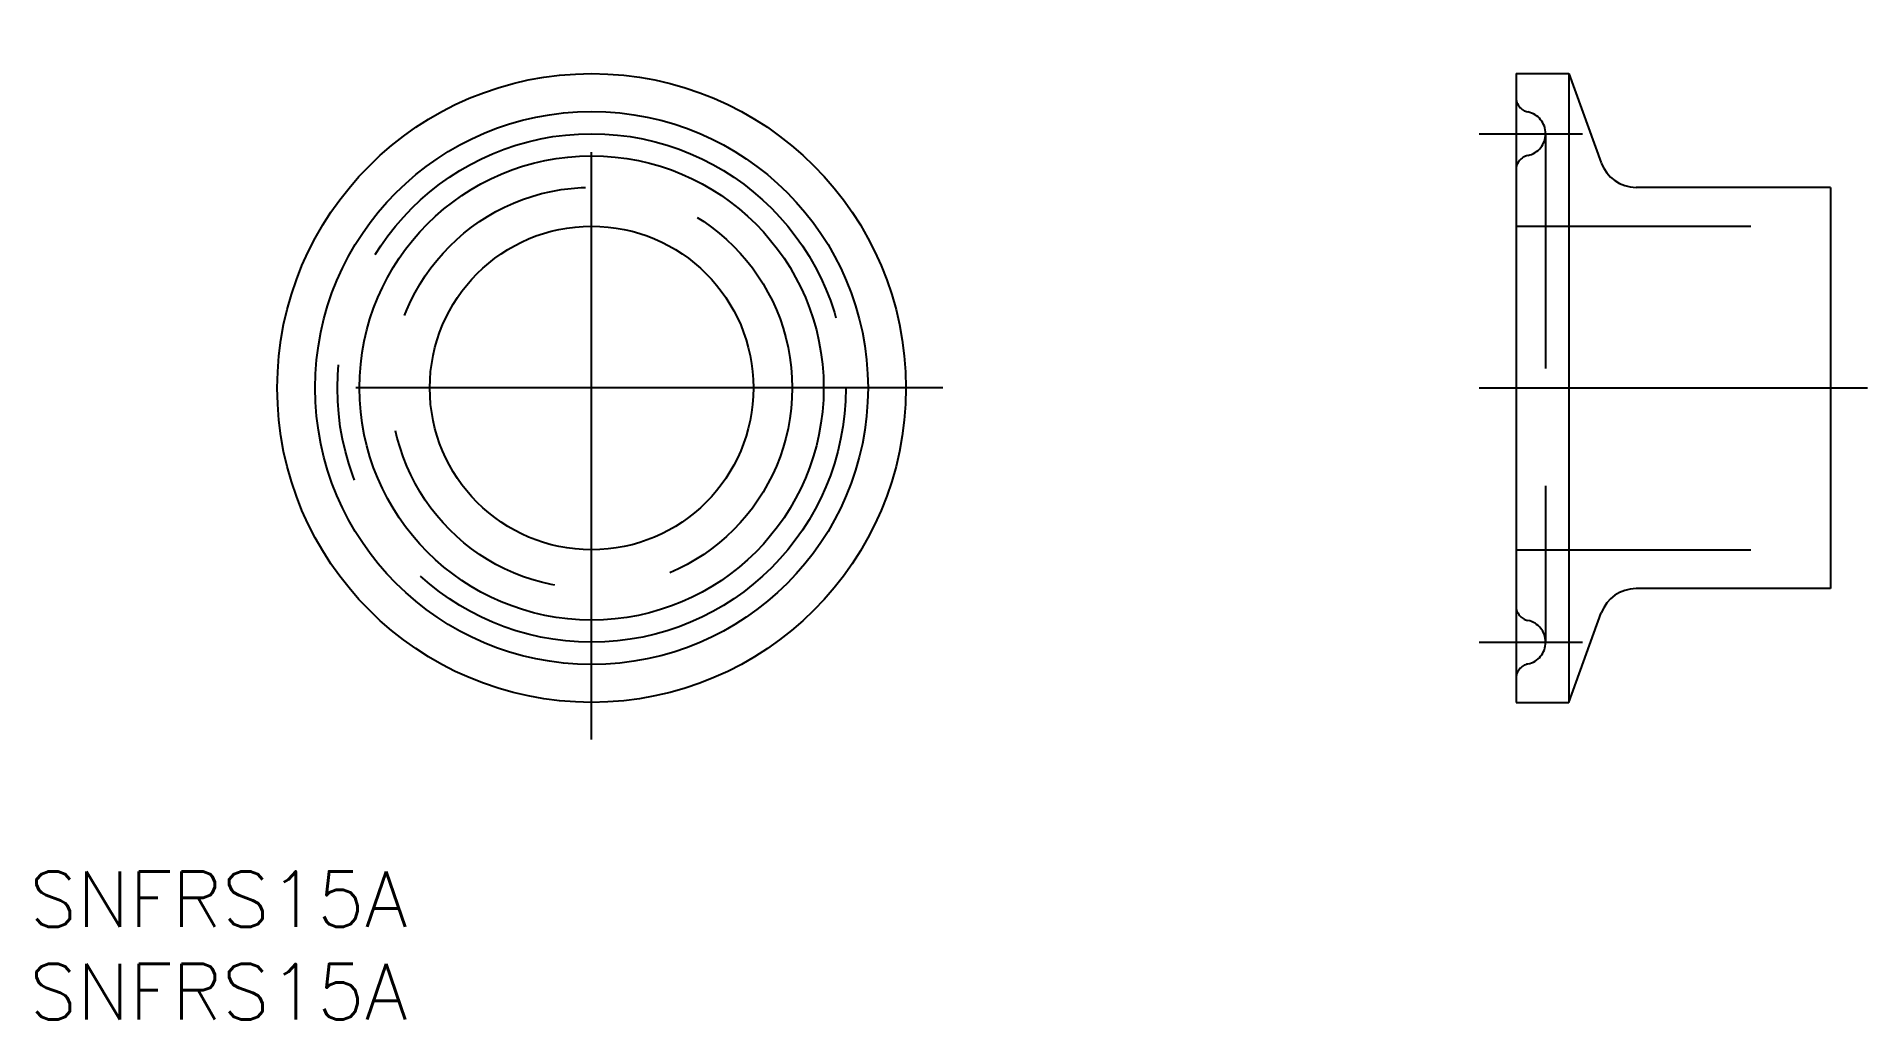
# Model space of a CAD drawing. Extents: x -30 to 69, y -34.1 to 19.
import ezdxf

# ---------------------------------------------------------------- set-up
doc = ezdxf.new("R2010")
doc.units = 0
doc.linetypes.add('CENTER', pattern=[50.8, 31.75, -6.35, 6.35, -6.35])
doc.linetypes.add('DASHED', pattern=[19.05, 12.7, -6.35])
doc.layers.get('0').update_dxf_attribs({"linetype": 'CONTINUOUS'})
doc.layers.add('CENTER', color=1, linetype='CENTER')
doc.styles.get("Standard").update_dxf_attribs({"font": 'txt.shx', "height": 3, "bigfont": 'bigfont.shx'})

msp = doc.modelspace()

# ---------------------------------------------------------------- linework, layer by layer
at = {"color": 7, "linetype": 'CONTINUOUS'}
for p, q in [((50, 17), (50, -17)), ((50, 17), (52.85, 17)), ((52.85, 17), (52.85, -17)), ((52.85, 17), (54.609, 12.166)), ((67, 10.85), (56.489, 10.85)), ((67, 10.85), (67, -10.85)), ((67, -10.85), (56.489, -10.85)), ((52.85, -17), (54.609, -12.166)), ((50, -17), (52.85, -17))]:
    msp.add_line(p, q, dxfattribs=at)
at = {"color": 3, "linetype": 'DASHED'}
for p, q in [((51.6, 13.75), (51.6, -13.75)), ((50, 8.75), (67, 8.75)), ((50, -8.75), (67, -8.75))]:
    msp.add_line(p, q, dxfattribs=at)
at = {"color": 7, "linetype": 'CONTINUOUS'}
for radius in [17, 14.95, 12.55, 8.75]:
    msp.add_circle((0, 0), radius, dxfattribs=at)
at = {"color": 3, "linetype": 'DASHED'}
msp.add_circle((0, 0), 10.85, dxfattribs=at)
for centre, radius, start, end in [((50.8, 15.71), 0.8, 180, 258.46304), ((50.4, 13.75), 1.2, 281.53696, 78.46304), ((50.8, 11.79), 0.8, 101.53696, 180), ((50.8, -11.79), 0.8, 180, 258.46304), ((50.4, -13.75), 1.2, 281.53696, 78.46304), ((50.8, -15.71), 0.8, 101.53696, 180)]:
    msp.add_arc(centre, radius, start, end, dxfattribs=at)
at = {"color": 7, "linetype": 'CONTINUOUS'}
for centre, start, end in [((56.489, 12.85), 200, 270), ((56.489, -12.85), 90, 160)]:
    msp.add_arc(centre, 2, start, end, dxfattribs=at)
at = {"layer": 'CENTER', "color": 1, "linetype": 'CENTER'}
for p, q in [((0, -19), (0, 19)), ((48, 13.75), (53.6, 13.75)), ((19, 0), (-19, 0)), ((48, 0), (69, 0)), ((48, -13.75), (53.6, -13.75))]:
    msp.add_line(p, q, dxfattribs=at)
msp.add_circle((0, 0), 13.75, dxfattribs=at)

# ---------------------------------------------------------------- texts
at = {"color": 7, "linetype": 'CONTINUOUS'}
for p in [(-30.402, -29.143), (-30.402, -34.143)]:
    msp.add_text('SNFRS15A', height=3, dxfattribs=at).set_placement(p)

doc.saveas('drawing.dxf')
